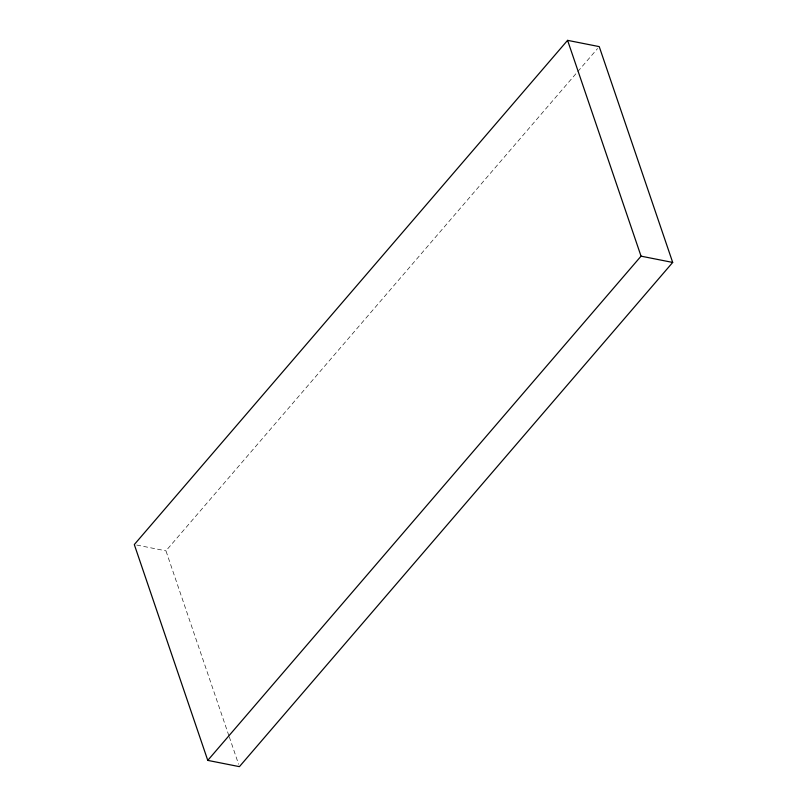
<?xml version="1.0" encoding="UTF-8"?>
<svg xmlns="http://www.w3.org/2000/svg" width="807" height="807" viewBox="0 0 807 807"><rect width="100%" height="100%" fill="white"/><g stroke="black" fill="none" stroke-linecap="round" stroke-linejoin="round"><path stroke-width="0.61" stroke-dasharray="4.04 3.03" d="M228.865 735.651L165.949 550.838L597.583 48.531M136.736 545.048L165.949 550.838M229.269 736.841L238.61 764.269"/><path stroke-width="1.21" d="M567.583 40.35L134.305 544.564L207.772 760.386L239.417 766.65L672.695 262.436L599.228 46.614L567.583 40.35L641.051 256.162L207.772 760.386M641.051 256.162L672.695 262.436"/></g></svg>
